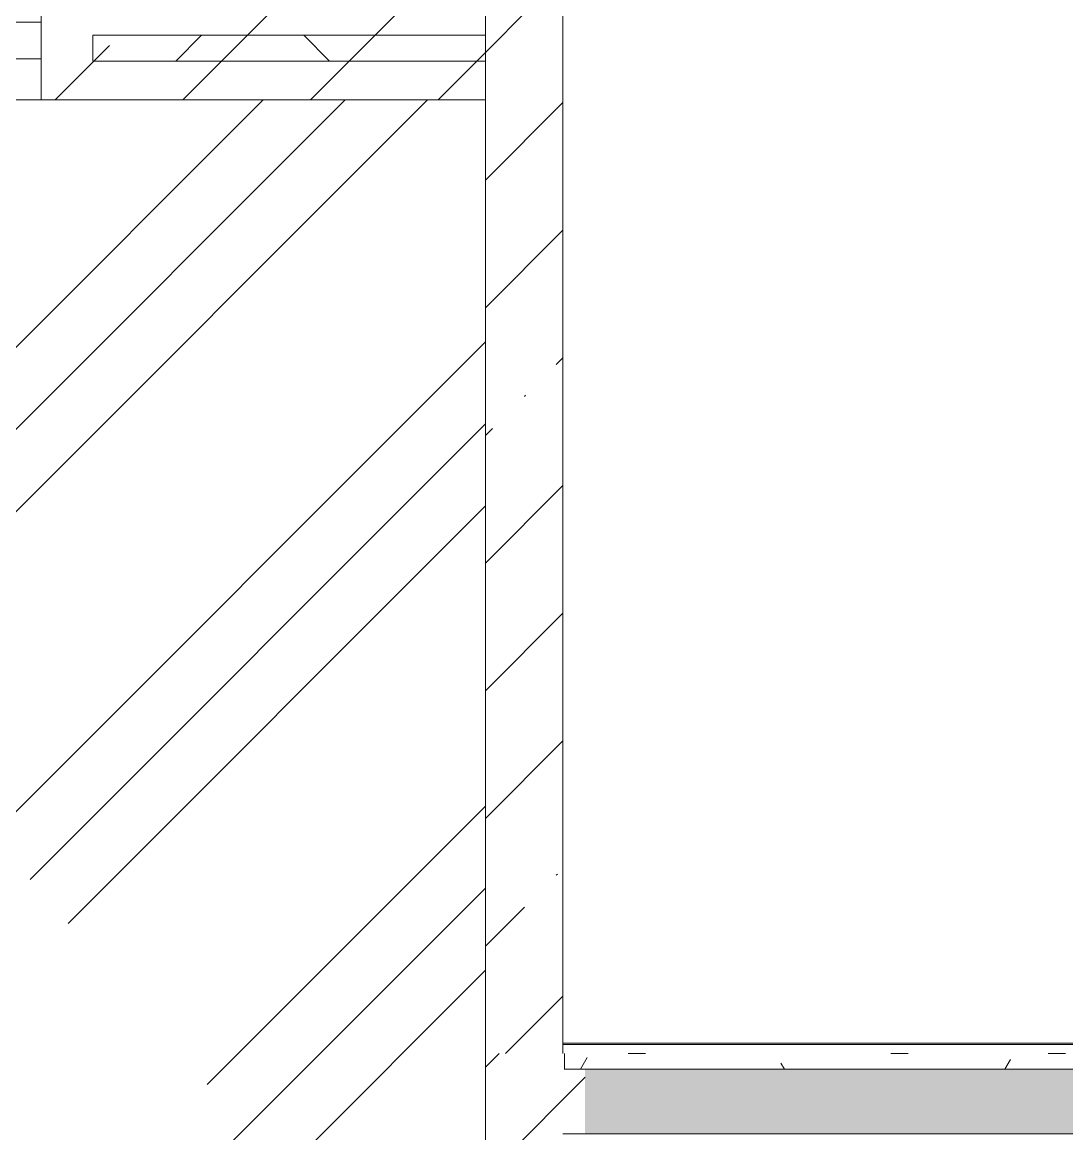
# Model space of a CAD drawing. Header units: millimetres. Extents: x -39507 to 33074, y -24219 to 30962.
# Drawn here: x -33476 to -29433, y -10700 to -6400 of the extents above; entities that cross this region are included whole.
import ezdxf

# ---------------------------------------------------------------- set-up
doc = ezdxf.new("R2010")
doc.units = ezdxf.units.MM
doc.linetypes.add('Осевые', pattern=[6350, 1270, -952.5, 3175, -952.5])
for name, color, linetype, lineweight in [('Обобщенные модели', 7, 'Continuous', 9), ('Обобщенные модели-1', 7, 'Continuous', 18), ('Общие ребра', 7, 'Continuous', 9), ('Основа _2_-1', 7, 'Continuous', 9), ('Отделка 1 _4_-1', 7, 'Continuous', 9), ('Перекрытия', 7, 'Continuous', 9), ('Стены', 7, 'Continuous', 9), ('Стены-1', 7, 'Continuous', 18), ('Структура _1_', 7, 'Continuous', 18), ('Фундамент несущей конструкции', 7, 'Continuous', 9), ('Фундамент несущей конструкции-1', 7, 'Continuous', 18), ('Черная _3 сплошная', 7, 'Continuous', 18), ('Штриховка разреза-2', 7, 'Continuous', 9), ('Элементы узлов', 7, 'Continuous', 9)]:
    doc.layers.add(name, color=color, linetype=linetype, lineweight=lineweight)
doc.layers.add('Оси-3', color=7, linetype='Осевые', lineweight=9, true_color=0xaaaaaa)
doc.layers.add('Элементы узлов-2', color=7, linetype='Continuous', lineweight=9, true_color=0x585858)
pattern_1 = [(45, (-2885.9, 6475), (-493.914, 493.914), []), (45, (-2392, 6475), (-493.914, 493.914), [873.125, -174.625, 6.706, -167.919])]
pattern_2 = [(45, (-2885.9, 6475), (-424.264, 424.264), [600, -100, 20, -100]), (45, (-2885.9, 6899), (-424.264, 424.264), [])]

# ---------------------------------------------------------------- blocks, each defined once
blk = doc.blocks.new('Стена монолитная - Стена монолитная-463893-Разрез 2-2')
at = {"layer": 'Стены'}
for p, q in [((-30679.5, -10450), (-31377.3, -10450)), ((-31377.3, -10450), (-31302.9, -10450)), ((-31237.9, -10450), (-31132.9, -10450)), ((-31132.9, -10450), (-31135.5, -10450)), ((-31135.3, -10450), (-31129, -10450)), ((-31129, -10450), (-31055.2, -10450)), ((-31055.2, -10450), (-30984, -10450)), ((-31048.9, -10450), (-31001.9, -10450)), ((-31001.4, -10450), (-30394.7, -10450)), ((-30394.7, -10450), (-25738.1, -10450))]:
    blk.add_line(p, q, dxfattribs=at)
at = {"layer": 'Стены-1'}
blk.add_line((-31682.9, -10450), (-31682.9, -16700), dxfattribs=at)
blk = doc.blocks.new('Стена наружная на отм_-10_450 - Стена наружная на отм_-10_450-507337-Разрез 2-2')
at = {"layer": 'Фундамент несущей конструкции'}
h = blk.add_hatch(dxfattribs=at)
h.set_pattern_fill('FP_1', color=256, style=0, pattern_type=2)
h.set_pattern_definition(pattern_1)
h.paths.add_polyline_path([(25717.1, -10450), (25717.1, -6350), (25417.1, -6350), (25417.1, -10450)], flags=0)
h.paths.add_polyline_path([(-31382.9, -10390), (-31382.9, -6350), (-31682.9, -6350), (-31682.9, -10390), (-31387.3, -10390)], flags=0)
for p, q in [((-31682.9, -10450), (-31682.9, -6350)), ((-31382.9, -10390), (-31382.9, -6350)), ((-31378.4, -10450), (-30779.2, -10450)), ((-31227.6, -10450), (-31237.9, -10450)), ((-31153.7, -10450), (-31227.6, -10450)), ((-31082.9, -10450), (-31153.7, -10450)), ((-30494.4, -10450), (-31153.2, -10450)), ((-29574.6, -10450), (-30494.4, -10450)), ((-29534.9, -10450), (-29574.6, -10450)), ((-25623.3, -10450), (-29534.9, -10450))]:
    blk.add_line(p, q, dxfattribs=at)
at = {"layer": 'Фундамент несущей конструкции-1'}
for p, q in [((-31682.9, -6350), (-31682.9, -10450)), ((-31382.9, -10390), (-31382.9, -6350))]:
    blk.add_line(p, q, dxfattribs=at)
blk = doc.blocks.new('консоль1 - консоль-537777-Разрез 2-2')
at = {"layer": 'Фундамент несущей конструкции'}
for p, q in [((-31682.9, -10450), (-31682.9, -6450)), ((-33402.9, -6620), (-33402.9, -6700))]:
    blk.add_line(p, q, dxfattribs=at)
blk = doc.blocks.new('консоль19 - консоль-675121-Разрез 2-2')
at = {"layer": 'Фундамент несущей конструкции'}
h = blk.add_hatch(dxfattribs=at)
h.set_pattern_fill('FP_1', color=256, style=0, pattern_type=2)
h.set_pattern_definition(pattern_1)
h.paths.add_polyline_path([(-33216.7, -6700), (-31682.9, -6700), (-31682.9, -6450), (-33202.9, -6450), (-33202.9, -6600), (-33402.9, -6600), (-33402.9, -6700), (-33269.5, -6700)], flags=0)
at = {"layer": 'Фундамент несущей конструкции-1'}
blk.add_line((-33402.9, -6600), (-33402.9, -6700), dxfattribs=at)
blk = doc.blocks.new('Крыльцо А3 - Крыльцо А-17-1216168-Разрез 2-2')
at = {"layer": 'Обобщенные модели'}
h = blk.add_hatch(dxfattribs=at)
h.set_pattern_fill('FP_1', color=256, style=0, pattern_type=2)
h.set_pattern_definition(pattern_1)
h.paths.add_polyline_path([(-33269.5, -6600), (-33202.9, -6600), (-33202.9, -6450), (-31682.9, -6450), (-31682.9, -6200), (-33202.9, -6200), (-33202.9, -6100), (-33402.9, -6102.2), (-33402.9, -6600)], flags=0)
at = {"layer": 'Обобщенные модели-1'}
for p, q in [((-33202.9, -6100), (-33402.9, -6100)), ((-33402.9, -6100), (-33402.9, -6600)), ((-33202.9, -6200), (-33202.9, -6100)), ((-31682.9, -6200), (-33202.9, -6200)), ((-31682.9, -6450), (-31682.9, -6200))]:
    blk.add_line(p, q, dxfattribs=at)
blk = doc.blocks.new('консоль34 - консоль-7083109-Разрез 2-2')
at = {"layer": 'Фундамент несущей конструкции'}
for p, q in [((-31682.9, -6550), (-31682.9, -6450)), ((-31682.9, -10450), (-31682.9, -6550)), ((-33402.9, -6620), (-33402.9, -6700))]:
    blk.add_line(p, q, dxfattribs=at)

msp = doc.modelspace()

# ---------------------------------------------------------------- hatches: boundary and pattern name
at = {"layer": 'Штриховка разреза-2'}
h = msp.add_hatch(dxfattribs=at)
h.set_pattern_fill('FP_9', color=256, style=0, pattern_type=2)
h.set_pattern_definition([(0, (-2885.9, 6475), (1270, 1270), [1270, -1270]), (0, (-2885.9, 6951.2), (1270, 1270), [1270, -1270]), (0, (-2885.9, 7427.5), (1270, 1270), [1270, -1270]), (90, (-2727.1, 7586.2), (-1270, 1270), [1270, -1270]), (90, (-2250.9, 7586.2), (-1270, 1270), [1270, -1270]), (90, (-1774.6, 7586.2), (-1270, 1270), [1270, -1270])])
h.paths.add_polyline_path([(-33402.9, -6700), (-33402.9, -6400), (-37902.9, -6400), (-37902.9, -6700), (-33836.6, -6700)], flags=0)
h = msp.add_hatch(dxfattribs=at)
h.set_pattern_fill('FP_4', color=256, style=0, pattern_type=2)
h.set_pattern_definition([(45, (-2885.9, 6475), (-707.107, 707.107), []), (135, (-2885.9, 6475), (-707.107, -707.107), [])])
h.paths.add_polyline_path([(-33202.9, -6550), (-31682.9, -6550), (-31682.9, -6450), (-33202.9, -6450)], flags=0)
h = msp.add_hatch(dxfattribs=at)
h.set_pattern_fill('FP_3', color=256, style=0, pattern_type=2)
h.set_pattern_definition([(0, (-2885.9, 6475), (812.8, 203.2), [67.056, -542.544, 67.056, -542.544, -3251.2]), (0, (-2885.9, 6475), (812.8, 203.2), [-1219.2, 67.056, -1152.144, 67.056, -542.544, -1422.4]), (0, (-2885.9, 6475), (812.8, 203.2), [-3048, 67.056, -339.344, 67.056, -948.944]), (120, (-2581.1, 6576.6), (-582.3764, 602.3054), [67.056, -542.544, 67.056, -3793.744]), (120, (-2581.1, 6576.6), (-582.3764, 602.3054), [-676.656, -542.544, 67.056, -1152.144, -2032]), (120, (-2581.1, 6576.6), (-582.3764, 602.3054), [-2438.4, 67.056, -542.544, 67.056, -1355.344]), (120, (-2581.1, 6576.6), (-582.3764, 602.3054), [-3115.056, -339.344, 67.056, -948.944]), (240, (-2479.5, 6983), (-230.4236, -805.5054), [67.056, -542.544, 67.056, -542.544, -3251.2]), (240, (-2479.5, 6983), (-230.4236, -805.5054), [-1219.2, 67.056, -1152.144, 67.056, -542.544, -1422.4]), (240, (-2479.5, 6983), (-230.4236, -805.5054), [-3048, 67.056, -339.344, 67.056, -948.944])])
h.paths.add_polyline_path([(-29232.9, -10450), (-29232.9, -10355), (-31382.9, -10355), (-31382.9, -10390), (-31377.3, -10390), (-31377.3, -10450), (-30434.3, -10450)], flags=0)
h = msp.add_hatch(dxfattribs=at)
h.set_pattern_fill('FP_2', color=256, style=0, pattern_type=2)
h.set_pattern_definition(pattern_2)
h.paths.add_polyline_path([(-13332.9, -10700), (19717.1, -10700), (19717.1, -10450), (-13632.9, -10450), (-13632.9, -10700)], flags=0)
h.paths.add_polyline_path([(-31284.9, -10700), (-14232.9, -10700), (-14232.9, -10450), (-31297.3, -10450), (-31297.3, -10700)], flags=0)
at = {"layer": 'Элементы узлов'}
h = msp.add_hatch(dxfattribs=at)
h.set_pattern_fill('FP_2', color=256, style=0, pattern_type=2)
h.set_pattern_definition(pattern_2)
h.paths.add_polyline_path([(-31568.4, -10800), (-31382.9, -10800), (-31382.9, -10700), (-31297.3, -10700), (-31297.3, -10450), (-31377.3, -10450), (-31377.3, -10390), (-31682.9, -10390), (-31682.9, -10800)], flags=0)
at = {"layer": 'Элементы узлов-2'}
h = msp.add_hatch(dxfattribs=at)
h.set_pattern_fill('FP_17', color=256, style=0, pattern_type=2)
h.set_pattern_definition([(45, (-2885.9, 6475), (-898.026, 898.026), []), (45, (-2568.4, 6475), (0, 1796.05), []), (45, (-3203.4, 6475), (0, 1796.05), [])])
h.paths.add_polyline_path([(-3216.3, -18956.9), (26717.1, -18956.9), (26717.1, -9850), (28417.1, -7620), (32968.6, -7620), (32968.6, -6500), (25717.1, -6400), (25717.1, -17400), (-31682.9, -17400), (-31682.9, -6700), (-39507, -6700), (-39507, -7700), (-35182.9, -7700), (-32682.9, -10600), (-32682.9, -18956.9), (-12289, -18956.9)], flags=0)

# ---------------------------------------------------------------- linework, layer by layer
at = {"layer": 'Общие ребра'}
msp.add_line((-29232.9, -10355), (-31382.9, -10355), dxfattribs=at)
at = {"layer": 'Оси-3'}
msp.add_line((-31382.9, -22619.5), (-31382.9, 29000), dxfattribs=at)
at = {"layer": 'Основа _2_-1'}
for p, q in [((-31382.9, -10355), (-31382.9, -10390)), ((-31377.3, -10450), (-29232.9, -10450))]:
    msp.add_line(p, q, dxfattribs=at)
at = {"layer": 'Отделка 1 _4_-1'}
for p, q in [((-29232.9, -10350), (-31382.9, -10350)), ((-31382.9, -10350), (-31382.9, -10355))]:
    msp.add_line(p, q, dxfattribs=at)
at = {"layer": 'Перекрытия'}
for p, q in [((-31382.9, -10350), (-31382.9, -10390)), ((-30679.5, -10450), (-31377.3, -10450)), ((-31377.3, -10450), (-31302.9, -10450)), ((-24182.9, -10450), (-31377.3, -10450)), ((-28682.9, -10450), (-31237.9, -10450)), ((-31082.9, -10450), (-31153.2, -10450)), ((-31153.2, -10450), (-30494.4, -10450)), ((-31132.9, -10450), (-24382.9, -10450))]:
    msp.add_line(p, q, dxfattribs=at)
at = {"layer": 'Стены'}
for p, q in [((-31382.9, -6350), (-31382.9, -10390)), ((-31377.3, -10450), (-29232.9, -10450))]:
    msp.add_line(p, q, dxfattribs=at)
at = {"layer": 'Структура _1_'}
for p, q in [((-33402.9, -6400), (-37902.9, -6400)), ((-33402.9, -6700), (-33402.9, -6400)), ((-31682.9, -6450), (-33202.9, -6450)), ((-33202.9, -6450), (-33202.9, -6550)), ((-31682.9, -6550), (-31682.9, -6450)), ((-33202.9, -6550), (-31682.9, -6550)), ((-37902.9, -6700), (-33402.9, -6700)), ((-14232.9, -10450), (-31377.3, -10450)), ((-31382.9, -10700), (-14232.9, -10700))]:
    msp.add_line(p, q, dxfattribs=at)
at = {"layer": 'Черная _3 сплошная'}
for p, q in [((-31682.9, -6700), (-39507, -6700)), ((-31682.9, -17400), (-31682.9, -6700)), ((-31682.9, -10390), (-31682.9, -10800)), ((-31377.3, -10450), (-31377.3, -10390)), ((-31297.3, -10450), (-31377.3, -10450))]:
    msp.add_line(p, q, dxfattribs=at)

# ---------------------------------------------------------------- block references
at = {"layer": 'Обобщенные модели'}
msp.add_blockref('Крыльцо А3 - Крыльцо А-17-1216168-Разрез 2-2', (0, 0), dxfattribs=at)
at = {"layer": 'Стены'}
msp.add_blockref('Стена монолитная - Стена монолитная-463893-Разрез 2-2', (0, 0), dxfattribs=at)
at = {"layer": 'Фундамент несущей конструкции'}
for name in ['Стена наружная на отм_-10_450 - Стена наружная на отм_-10_450-507337-Разрез 2-2', 'консоль1 - консоль-537777-Разрез 2-2', 'консоль19 - консоль-675121-Разрез 2-2', 'консоль34 - консоль-7083109-Разрез 2-2']:
    msp.add_blockref(name, (0, 0), dxfattribs=at)

doc.saveas('drawing.dxf')
